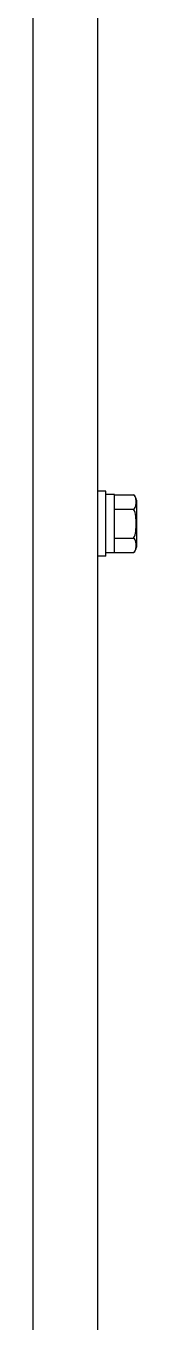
# Model space of a CAD drawing. Header units: millimetres. Extents: x 55614 to 110757, y -66981 to -47484.
# Drawn here: x 89658.9 to 89678, y -55958.8 to -55719.2 of the extents above; entities that cross this region are included whole.
import ezdxf

# ---------------------------------------------------------------- set-up
doc = ezdxf.new("R2010")
doc.units = ezdxf.units.MM
for name, color, linetype in [('2401-00300-M6-16HWMC_0', 7, 'Continuous'), ('4212-68099_1_0', 7, 'Continuous'), ('4212-73754_1_0', 7, 'Continuous')]:
    doc.layers.add(name, color=color, linetype=linetype)
doc.layers.add('THICK', color=7, linetype='Continuous', lineweight=0)

# ---------------------------------------------------------------- blocks, each defined once
blk = doc.blocks.new('2-1725')
at = {"layer": '2401-00300-M6-16HWMC_0', "color": 7, "linetype": 'Continuous'}
for p, q in [((-17184.18, -71669.95), (-17185.63, -71669.95)), ((-17184.18, -71681.95), (-17184.18, -71669.95)), ((-17182.53, -71670.57), (-17184.18, -71670.57)), ((-17182.53, -71681.32), (-17182.53, -71670.57)), ((-17182.53, -71670.59), (-17179.05, -71670.59)), ((-17178.53, -71671.59), (-17178.53, -71680.3)), ((-17182.53, -71673.27), (-17179.05, -71673.27)), ((-17182.53, -71678.62), (-17179.05, -71678.62)), ((-17184.18, -71681.95), (-17185.63, -71681.95)), ((-17182.53, -71681.32), (-17184.18, -71681.32)), ((-17182.53, -71681.3), (-17179.05, -71681.3))]:
    blk.add_line(p, q, dxfattribs=at)
for centre, start, end in [((-17179.75, -71671.59), 0, 55.052), ((-17179.75, -71680.3), 304.948, 0)]:
    blk.add_arc(centre, 1.22, start, end, dxfattribs=at)
for points, knots in [([(-17179.05, -71673.27), (-17178.94, -71673.19), (-17178.75, -71672.99), (-17178.58, -71672.52), (-17178.56, -71671.93), (-17178.58, -71671.34), (-17178.75, -71670.87), (-17178.94, -71670.67), (-17179.05, -71670.59)], [0, 0, 0, 0, 0.143491, 0.266268, 0.499999, 0.733731, 0.856509, 1, 1, 1, 1]), ([(-17179.05, -71678.62), (-17178.79, -71678.25), (-17178.59, -71677.31), (-17178.56, -71675.95), (-17178.59, -71674.58), (-17178.79, -71673.64), (-17179.05, -71673.27)], [0, 0, 0, 0, 0.248888, 0.499999, 0.75111, 1, 1, 1, 1]), ([(-17179.05, -71681.3), (-17178.94, -71681.22), (-17178.75, -71681.02), (-17178.58, -71680.55), (-17178.56, -71679.96), (-17178.58, -71679.38), (-17178.75, -71678.91), (-17178.94, -71678.7), (-17179.05, -71678.62)], [0, 0, 0, 0, 0.14349, 0.266269, 0.5, 0.733731, 0.856508, 1, 1, 1, 1])]:
    blk.add_open_spline(points, degree=3, knots=knots, dxfattribs=at)
at = {"layer": '4212-68099_1_0', "color": 7, "linetype": 'Continuous'}
blk.add_line((-17197.63, -71550.95), (-17197.63, -73625.95), dxfattribs=at)
at = {"layer": '4212-73754_1_0', "color": 7, "linetype": 'Continuous'}
blk.add_line((-17185.63, -72573.45), (-17185.63, -71552.65), dxfattribs=at)
blk = doc.blocks.new('RY76UI67U656')
at = {"layer": 'THICK', "lineweight": -3}
blk.add_blockref('2-1725', (50060.59, -17829.34), dxfattribs=at)

msp = doc.modelspace()

# ---------------------------------------------------------------- block references
at = {"layer": 'THICK', "lineweight": -3}
msp.add_blockref('RY76UI67U656', (56795.929, 33694.033), dxfattribs=at)

doc.saveas('drawing.dxf')
